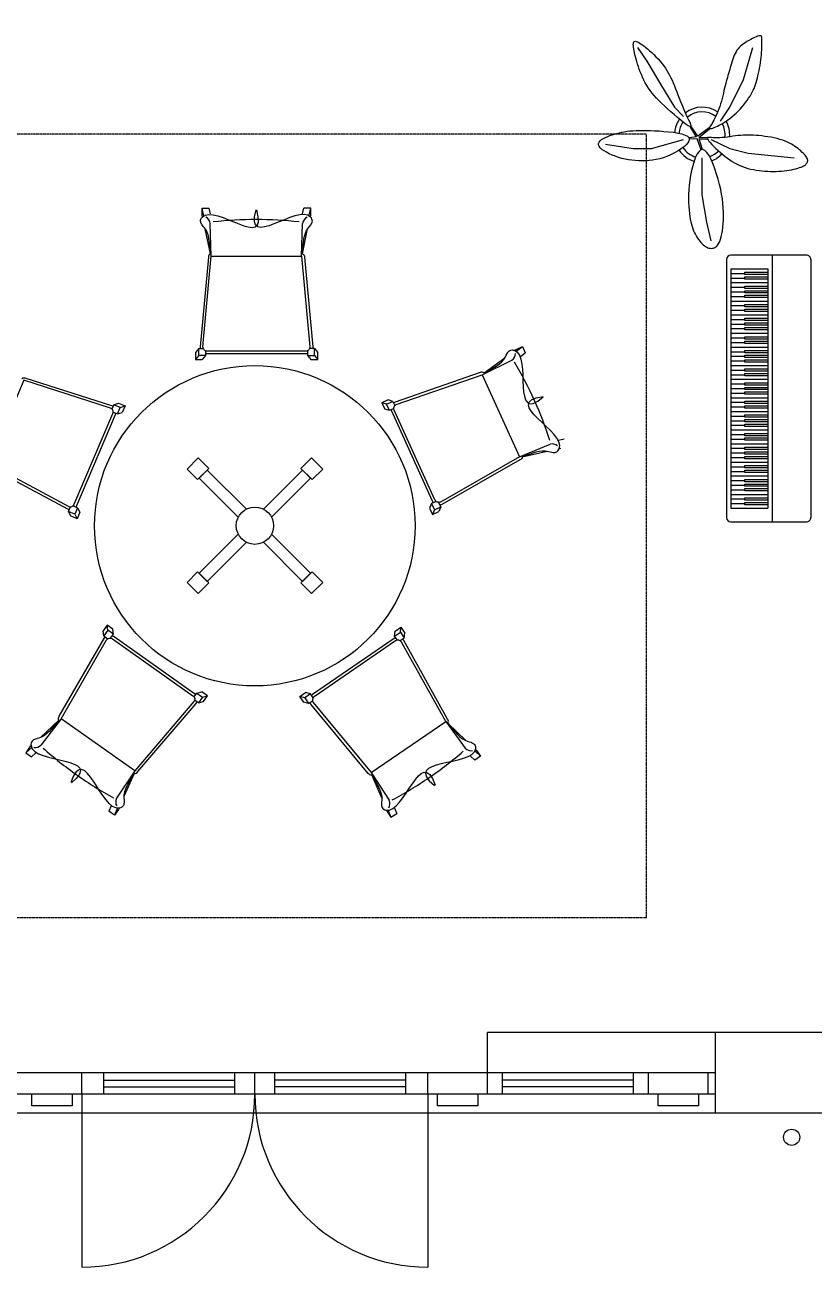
# Model space of a CAD drawing. Header units: millimetres. Extents: x -5841 to 140562, y 1006 to 102310.
# Drawn here: x 11140 to 14568, y 8360 to 13758 of the extents above; entities that cross this region are included whole.
import ezdxf

# ---------------------------------------------------------------- set-up
doc = ezdxf.new("R2010")
doc.units = ezdxf.units.MM
doc.header["$LTSCALE"] = 10
doc.linetypes.add('DASHED2', pattern=[0.375, 0.25, -0.125])
doc.layers.add('40 - Detail Outline', color=142, linetype='Continuous')
doc.layers.add('CONCEPT HOUSE', color=7, linetype='Continuous')
doc.styles.add('ATTR', font='romans.shx', dxfattribs={"width": 0.8, "height": 1.735066})

msp = doc.modelspace()

# ---------------------------------------------------------------- linework, layer by layer
at = {"layer": '40 - Detail Outline', "color": 140, "linetype": 'Continuous', "transparency": 33554585}
for p, q in [((13801, 13660.2), (13841, 13600.2)), ((14261, 13520.2), (14301, 13660.2)), ((13841, 13600.2), (13901, 13500.2)), ((13901, 13500.2), (13961, 13400.2)), ((14201, 13400.2), (14261, 13520.2)), ((13961, 13400.2), (14001, 13360.2)), ((14161, 13340.2), (14201, 13400.2)), ((14028.2, 13316.7), (14055.5, 13272)), ((14063, 13274.9), (14032, 13318.9)), ((14111.9, 13310.1), (14062.1, 13274.9)), ((14066.8, 13269), (14112.9, 13306.4)), ((13661, 13240.2), (13781, 13220.2)), ((13861, 13220.2), (14001, 13260.2)), ((14056.5, 13272), (14024.5, 13267.6)), ((14061.2, 13262.4), (14025.4, 13261.7)), ((14077.1, 13215.5), (14060.2, 13262.4)), ((14104.4, 13267.6), (14066.8, 13269)), ((14082.8, 13216.9), (14067.7, 13263.2)), ((14067.7, 13263.2), (14103.5, 13262.4)), ((14121, 13260.2), (14201, 13220.2)), ((13781, 13220.2), (13861, 13220.2)), ((14081, 13020.2), (14081, 13180.2)), ((14201, 13220.2), (14281, 13200.2)), ((14281, 13200.2), (14481, 13180.2)), ((14101, 12900.2), (14081, 13020.2)), ((14121, 12820.2), (14101, 12900.2)), ((14386.5, 12758.1), (14206.5, 12758.1)), ((14533.6, 12758.1), (14386.5, 12758.1)), ((14386.5, 11598.1), (14386.5, 12758.1)), ((14186.5, 12738.1), (14186.5, 11618.1)), ((14553.6, 12738.1), (14553.6, 11618.1)), ((14206.5, 11598.1), (14533.6, 11598.2))]:
    msp.add_line(p, q, dxfattribs=at)
at = {"layer": '40 - Detail Outline', "color": 140, "linetype": 'Continuous', "transparency": 33554483}
for p, q in [((14206.5, 12698.1), (14206.5, 12678.1)), ((14206.5, 12698.1), (14366.5, 12698.1)), ((14366.5, 12698.1), (14366.5, 11658.1)), ((14206.5, 12678.1), (14206.5, 12658.1)), ((14206.5, 12678.1), (14266.5, 12678.1)), ((14206.5, 12658.1), (14266.5, 12658.1)), ((14206.5, 12658.1), (14206.5, 12638.1)), ((14206.5, 12638.1), (14206.5, 12618.1)), ((14206.5, 12638.1), (14366.5, 12638.1)), ((14266.5, 12678.1), (14266.5, 12683.1)), ((14266.5, 12683.1), (14366.5, 12683.1)), ((14266.5, 12673.1), (14266.5, 12678.1)), ((14366.5, 12673.1), (14266.5, 12673.1)), ((14266.5, 12658.1), (14266.5, 12663.1)), ((14266.5, 12663.1), (14366.5, 12663.1)), ((14266.5, 12653.1), (14266.5, 12658.1)), ((14366.5, 12653.1), (14266.5, 12653.1)), ((14206.5, 12618.1), (14206.5, 12598.1)), ((14206.5, 12618.1), (14266.5, 12618.1)), ((14206.5, 12598.1), (14206.5, 12578.1)), ((14206.5, 12598.1), (14266.5, 12598.1)), ((14206.5, 12578.1), (14206.5, 12558.1)), ((14206.5, 12578.1), (14266.5, 12578.1)), ((14266.5, 12618.1), (14266.5, 12623.1)), ((14266.5, 12623.1), (14366.5, 12623.1)), ((14266.5, 12613.1), (14266.5, 12618.1)), ((14366.5, 12613.1), (14266.5, 12613.1)), ((14266.5, 12598.1), (14266.5, 12603.1)), ((14266.5, 12603.1), (14366.5, 12603.1)), ((14266.5, 12593.1), (14266.5, 12598.1)), ((14366.5, 12593.1), (14266.5, 12593.1)), ((14266.5, 12578.1), (14266.5, 12583.1)), ((14266.5, 12583.1), (14366.5, 12583.1)), ((14266.5, 12573.1), (14266.5, 12578.1)), ((14206.5, 12558.1), (14206.5, 12538.1)), ((14206.5, 12558.1), (14366.5, 12558.1)), ((14206.5, 12538.1), (14206.5, 12518.1)), ((14206.5, 12538.1), (14266.5, 12538.1)), ((14366.5, 12573.1), (14266.5, 12573.1)), ((14266.5, 12538.1), (14266.5, 12543.1)), ((14266.5, 12543.1), (14366.5, 12543.1)), ((14266.5, 12533.1), (14266.5, 12538.1)), ((14366.5, 12533.1), (14266.5, 12533.1)), ((14266.5, 12518.1), (14266.5, 12523.1)), ((14266.5, 12523.1), (14366.5, 12523.1)), ((14206.5, 12518.1), (14206.5, 12498.1)), ((14206.5, 12518.1), (14266.5, 12518.1)), ((14206.5, 12498.1), (14206.5, 12478.1)), ((14206.5, 12498.1), (14366.5, 12498.1)), ((14206.5, 12478.1), (14206.5, 12458.1)), ((14206.5, 12478.1), (14266.5, 12478.1)), ((14266.5, 12513.1), (14266.5, 12518.1)), ((14366.5, 12513.1), (14266.5, 12513.1)), ((14266.5, 12478.1), (14266.5, 12483.1)), ((14266.5, 12483.1), (14366.5, 12483.1)), ((14266.5, 12473.1), (14266.5, 12478.1)), ((14366.5, 12473.1), (14266.5, 12473.1)), ((14206.5, 12458.1), (14206.5, 12438.1)), ((14206.5, 12458.1), (14266.5, 12458.1)), ((14206.5, 12438.1), (14206.5, 12418.1)), ((14206.5, 12438.1), (14266.5, 12438.1)), ((14206.5, 12418.1), (14206.5, 12398.1)), ((14206.5, 12418.1), (14366.5, 12418.1)), ((14266.5, 12458.1), (14266.5, 12463.1)), ((14266.5, 12463.1), (14366.5, 12463.1)), ((14266.5, 12453.1), (14266.5, 12458.1)), ((14366.5, 12453.1), (14266.5, 12453.1)), ((14266.5, 12438.1), (14266.5, 12443.1)), ((14266.5, 12443.1), (14366.5, 12443.1)), ((14266.5, 12433.1), (14266.5, 12438.1)), ((14366.5, 12433.1), (14266.5, 12433.1)), ((14206.5, 12398.1), (14206.5, 12378.1)), ((14206.5, 12398.1), (14266.5, 12398.1)), ((14206.5, 12378.1), (14206.5, 12358.1)), ((14206.5, 12378.1), (14266.5, 12378.1)), ((14266.5, 12398.1), (14266.5, 12403.1)), ((14266.5, 12403.1), (14366.5, 12403.1)), ((14266.5, 12393.1), (14266.5, 12398.1)), ((14366.5, 12393.1), (14266.5, 12393.1)), ((14266.5, 12378.1), (14266.5, 12383.1)), ((14266.5, 12383.1), (14366.5, 12383.1)), ((14266.5, 12373.1), (14266.5, 12378.1)), ((14366.5, 12373.1), (14266.5, 12373.1)), ((14206.5, 12358.1), (14206.5, 12338.1)), ((14206.5, 12358.1), (14366.5, 12358.1)), ((14206.5, 12338.1), (14206.5, 12318.1)), ((14206.5, 12338.1), (14266.5, 12338.1)), ((14206.5, 12318.1), (14206.5, 12298.1)), ((14206.5, 12318.1), (14266.5, 12318.1)), ((14266.5, 12338.1), (14266.5, 12343.1)), ((14266.5, 12343.1), (14366.5, 12343.1)), ((14266.5, 12333.1), (14266.5, 12338.1)), ((14366.5, 12333.1), (14266.5, 12333.1)), ((14266.5, 12318.1), (14266.5, 12323.1)), ((14266.5, 12323.1), (14366.5, 12323.1)), ((14266.5, 12313.1), (14266.5, 12318.1)), ((14366.5, 12313.1), (14266.5, 12313.1)), ((14206.5, 12298.1), (14206.5, 12278.1)), ((14206.5, 12298.1), (14266.5, 12298.1)), ((14206.5, 12278.1), (14206.5, 12258.1)), ((14206.5, 12278.1), (14366.5, 12278.1)), ((14206.5, 12258.1), (14206.5, 12238.1)), ((14206.5, 12258.1), (14266.5, 12258.1)), ((14266.5, 12298.1), (14266.5, 12303.1)), ((14266.5, 12303.1), (14366.5, 12303.1)), ((14266.5, 12293.1), (14266.5, 12298.1)), ((14366.5, 12293.1), (14266.5, 12293.1)), ((14266.5, 12258.1), (14266.5, 12263.1)), ((14266.5, 12263.1), (14366.5, 12263.1)), ((14266.5, 12253.1), (14266.5, 12258.1)), ((14366.5, 12253.1), (14266.5, 12253.1)), ((14206.5, 12238.1), (14206.5, 12218.1)), ((14206.5, 12238.1), (14266.5, 12238.1)), ((14206.5, 12218.1), (14206.5, 12198.1)), ((14206.5, 12218.1), (14366.5, 12218.1)), ((14266.5, 12238.1), (14266.5, 12243.1)), ((14266.5, 12243.1), (14366.5, 12243.1)), ((14266.5, 12233.1), (14266.5, 12238.1)), ((14366.5, 12233.1), (14266.5, 12233.1)), ((14266.5, 12198.1), (14266.5, 12203.1)), ((14266.5, 12203.1), (14366.5, 12203.1)), ((14206.5, 12198.1), (14206.5, 12178.1)), ((14206.5, 12198.1), (14266.5, 12198.1)), ((14206.5, 12178.1), (14206.5, 12158.1)), ((14206.5, 12178.1), (14266.5, 12178.1)), ((14206.5, 12158.1), (14206.5, 12138.1)), ((14206.5, 12158.1), (14266.5, 12158.1)), ((14266.5, 12193.1), (14266.5, 12198.1)), ((14366.5, 12193.1), (14266.5, 12193.1)), ((14266.5, 12178.1), (14266.5, 12183.1)), ((14266.5, 12183.1), (14366.5, 12183.1)), ((14266.5, 12173.1), (14266.5, 12178.1)), ((14366.5, 12173.1), (14266.5, 12173.1)), ((14266.5, 12158.1), (14266.5, 12163.1)), ((14266.5, 12163.1), (14366.5, 12163.1)), ((14266.5, 12153.1), (14266.5, 12158.1)), ((14366.5, 12153.1), (14266.5, 12153.1)), ((14206.5, 12138.1), (14206.5, 12118.1)), ((14206.5, 12138.1), (14366.5, 12138.1)), ((14206.5, 12118.1), (14206.5, 12098.1)), ((14206.5, 12118.1), (14266.5, 12118.1)), ((14206.5, 12098.1), (14206.5, 12078.1)), ((14206.5, 12098.1), (14266.5, 12098.1)), ((14266.5, 12118.1), (14266.5, 12123.1)), ((14266.5, 12123.1), (14366.5, 12123.1)), ((14266.5, 12113.1), (14266.5, 12118.1)), ((14366.5, 12113.1), (14266.5, 12113.1)), ((14266.5, 12098.1), (14266.5, 12103.1)), ((14266.5, 12103.1), (14366.5, 12103.1)), ((14266.5, 12093.1), (14266.5, 12098.1)), ((14366.5, 12093.1), (14266.5, 12093.1)), ((14206.5, 12078.1), (14366.5, 12078.1)), ((14206.5, 12078.1), (14206.5, 12058.1)), ((14206.5, 12058.1), (14206.5, 12038.1)), ((14206.5, 12058.1), (14266.5, 12058.1)), ((14206.5, 12038.1), (14206.5, 12018.1)), ((14206.5, 12038.1), (14266.5, 12038.1)), ((14266.5, 12058.1), (14266.5, 12063.1)), ((14266.5, 12063.1), (14366.5, 12063.1)), ((14266.5, 12053.1), (14266.5, 12058.1)), ((14366.5, 12053.1), (14266.5, 12053.1)), ((14266.5, 12038.1), (14266.5, 12043.1)), ((14266.5, 12043.1), (14366.5, 12043.1)), ((14266.5, 12033.1), (14266.5, 12038.1)), ((14206.5, 12018.1), (14206.5, 11998.1)), ((14206.5, 12018.1), (14266.5, 12018.1)), ((14206.5, 11998.1), (14206.5, 11978.1)), ((14206.5, 11998.1), (14366.5, 11998.1)), ((14366.5, 12033.1), (14266.5, 12033.1)), ((14266.5, 12018.1), (14266.5, 12023.1)), ((14266.5, 12023.1), (14366.5, 12023.1)), ((14266.5, 12013.1), (14266.5, 12018.1)), ((14366.5, 12013.1), (14266.5, 12013.1)), ((14266.5, 11978.1), (14266.5, 11983.1)), ((14266.5, 11983.1), (14366.5, 11983.1)), ((14206.5, 11978.1), (14206.5, 11958.1)), ((14206.5, 11978.1), (14266.5, 11978.1)), ((14206.5, 11958.1), (14206.5, 11938.1)), ((14206.5, 11958.1), (14266.5, 11958.1)), ((14206.5, 11938.1), (14206.5, 11918.1)), ((14206.5, 11938.1), (14366.5, 11938.1)), ((14266.5, 11973.1), (14266.5, 11978.1)), ((14366.5, 11973.1), (14266.5, 11973.1)), ((14266.5, 11958.1), (14266.5, 11963.1)), ((14266.5, 11963.1), (14366.5, 11963.1)), ((14266.5, 11953.1), (14266.5, 11958.1)), ((14366.5, 11953.1), (14266.5, 11953.1)), ((14206.5, 11918.1), (14206.5, 11898.1)), ((14206.5, 11918.1), (14266.5, 11918.1)), ((14206.5, 11898.1), (14206.5, 11878.1)), ((14206.5, 11898.1), (14266.5, 11898.1)), ((14206.5, 11878.1), (14206.5, 11858.1)), ((14206.5, 11878.1), (14266.5, 11878.1)), ((14266.5, 11923.1), (14366.5, 11923.1)), ((14266.5, 11918.1), (14266.5, 11923.1)), ((14266.5, 11913.1), (14266.5, 11918.1)), ((14366.5, 11913.1), (14266.5, 11913.1)), ((14266.5, 11898.1), (14266.5, 11903.1)), ((14266.5, 11903.1), (14366.5, 11903.1)), ((14266.5, 11893.1), (14266.5, 11898.1)), ((14366.5, 11893.1), (14266.5, 11893.1)), ((14266.5, 11878.1), (14266.5, 11883.1)), ((14266.5, 11883.1), (14366.5, 11883.1)), ((14266.5, 11873.1), (14266.5, 11878.1)), ((14206.5, 11858.1), (14206.5, 11838.1)), ((14206.5, 11858.1), (14366.5, 11858.1)), ((14206.5, 11838.1), (14206.5, 11818.1)), ((14206.5, 11838.1), (14266.5, 11838.1)), ((14366.5, 11873.1), (14266.5, 11873.1)), ((14266.5, 11838.1), (14266.5, 11843.1)), ((14266.5, 11843.1), (14366.5, 11843.1)), ((14266.5, 11833.1), (14266.5, 11838.1)), ((14366.5, 11833.1), (14266.5, 11833.1)), ((14266.5, 11818.1), (14266.5, 11823.1)), ((14266.5, 11823.1), (14366.5, 11823.1)), ((14206.5, 11818.1), (14206.5, 11798.1)), ((14206.5, 11818.1), (14266.5, 11818.1)), ((14206.5, 11798.1), (14206.5, 11778.1)), ((14206.5, 11798.1), (14366.5, 11798.1)), ((14206.5, 11778.1), (14206.5, 11758.1)), ((14206.5, 11778.1), (14266.5, 11778.1)), ((14266.5, 11813.1), (14266.5, 11818.1)), ((14366.5, 11813.1), (14266.5, 11813.1)), ((14266.5, 11783.1), (14366.5, 11783.1)), ((14266.5, 11778.1), (14266.5, 11783.1)), ((14266.5, 11773.1), (14266.5, 11778.1)), ((14366.5, 11773.1), (14266.5, 11773.1)), ((14206.5, 11758.1), (14206.5, 11738.1)), ((14206.5, 11758.1), (14266.5, 11758.1)), ((14206.5, 11738.1), (14206.5, 11718.1)), ((14206.5, 11738.1), (14266.5, 11738.1)), ((14206.5, 11718.1), (14206.5, 11698.1)), ((14206.5, 11718.1), (14366.5, 11718.1)), ((14266.5, 11758.1), (14266.5, 11763.1)), ((14266.5, 11763.1), (14366.5, 11763.1)), ((14266.5, 11753.1), (14266.5, 11758.1)), ((14366.5, 11753.1), (14266.5, 11753.1)), ((14266.5, 11738.1), (14266.5, 11743.1)), ((14266.5, 11743.1), (14366.5, 11743.1)), ((14266.5, 11733.1), (14266.5, 11738.1)), ((14366.5, 11733.1), (14266.5, 11733.1)), ((14206.5, 11698.1), (14206.5, 11678.1)), ((14206.5, 11698.1), (14266.5, 11698.1)), ((14206.5, 11678.1), (14206.5, 11658.1)), ((14206.5, 11678.1), (14266.5, 11678.1)), ((14266.5, 11698.1), (14266.5, 11703.1)), ((14266.5, 11703.1), (14366.5, 11703.1)), ((14266.5, 11693.1), (14266.5, 11698.1)), ((14366.5, 11693.1), (14266.5, 11693.1)), ((14266.5, 11678.1), (14266.5, 11683.1)), ((14266.5, 11683.1), (14366.5, 11683.1)), ((14266.5, 11673.1), (14266.5, 11678.1)), ((14366.5, 11673.1), (14266.5, 11673.1)), ((14206.5, 11658.1), (14366.5, 11658.1))]:
    msp.add_line(p, q, dxfattribs=at)
at = {"layer": '40 - Detail Outline', "color": 140, "linetype": 'Continuous', "transparency": 33554585}
for points in [[(14164.4, 13326.9), (14173.3, 13332.2), (14182.4, 13338.1), (14191.7, 13344.5), (14201, 13351.5), (14210.4, 13358.9), (14219.7, 13366.7), (14228.8, 13375), (14237.7, 13383.5), (14246.3, 13392.4), (14254.5, 13401.6), (14262.4, 13410.8), (14269.8, 13420.2), (14276.7, 13429.6), (14283.2, 13438.9), (14289.1, 13448), (14294.4, 13456.9), (14299.1, 13465.5), (14303.2, 13473.9), (14306.9, 13482.2), (14310.2, 13490.6), (14313.2, 13499.2), (14315.9, 13508), (14318.5, 13517.2), (14321, 13526.9), (14323.5, 13537.2), (14326, 13548), (14328.4, 13559.2), (14330.6, 13570.6), (14332.7, 13582.2), (14334.6, 13593.9), (14336.3, 13605.5), (14337.7, 13616.9), (14338.8, 13628), (14339.6, 13638.6), (14340.2, 13648.9), (14340.6, 13658.5), (14340.9, 13667.6), (14341, 13675.9), (14341, 13683.5), (14341, 13690.2), (14341, 13696), (14340.8, 13700.8), (14340.3, 13704.7), (14339.4, 13707.7), (14337.8, 13709.7), (14335.4, 13710.8), (14332.1, 13711), (14327.7, 13710.2), (14322.1, 13708.5), (14315.5, 13706), (14308.1, 13702.8), (14300.2, 13699), (14292, 13694.7), (14283.6, 13690.1), (14275.5, 13685.2), (14267.7, 13680.2), (14260.5, 13675.2), (14253.9, 13670.1), (14247.8, 13664.9), (14242.3, 13659.4), (14237.2, 13653.6), (14232.5, 13647.4), (14228.3, 13640.7), (14224.4, 13633.5), (14220.8, 13625.7), (14217.4, 13617.4), (14214.3, 13608.8), (14211.5, 13599.8), (14208.7, 13590.7), (14206.1, 13581.5), (14203.5, 13572.4), (14201, 13563.5), (14198.5, 13554.9), (14196, 13546.5), (14193.5, 13538.2), (14191, 13529.8), (14188.5, 13521.3), (14186, 13512.4), (14183.5, 13503.2), (14181, 13493.5), (14178.5, 13483.2), (14176, 13472.4), (14173.4, 13461.3), (14170.6, 13449.8), (14167.7, 13438.2), (14164.6, 13426.5), (14161.3, 13414.9), (14157.7, 13403.5), (14153.8, 13392.5), (14149.7, 13381.8), (14145.4, 13371.5), (14141, 13361.9), (14136.7, 13352.8), (14132.4, 13344.5), (14128.3, 13336.9), (14124.4, 13330.2), (14120.8, 13324.4), (14117.7, 13319.5), (14115.1, 13315.5), (14113.1, 13312.3), (14112, 13309.9), (14111.7, 13308.2), (14112.5, 13307.2), (14114.4, 13306.9), (14117.5, 13307.2), (14121.7, 13308.1), (14127, 13309.7), (14133.1, 13311.9), (14140.1, 13314.7), (14147.7, 13318.1), (14155.8, 13322.2)], [(13931, 13393.5), (13917.7, 13405.7), (13905.4, 13417.4), (13893.8, 13428.8), (13883.1, 13439.8), (13873.2, 13450.7), (13864, 13461.5), (13855.5, 13472.4), (13847.7, 13483.5), (13840.5, 13494.9), (13833.9, 13506.6), (13827.8, 13518.3), (13822.3, 13530.2), (13817.2, 13542.1), (13812.5, 13553.9), (13808.3, 13565.5), (13804.4, 13576.9), (13800.8, 13588), (13797.5, 13598.7), (13794.5, 13609), (13791.9, 13619), (13789.5, 13628.4), (13787.5, 13637.3), (13785.8, 13645.7), (13784.4, 13653.5), (13783.3, 13660.7), (13782.6, 13667.2), (13782.4, 13672.9), (13782.7, 13677.7), (13783.7, 13681.6), (13785.3, 13684.5), (13787.7, 13686.3), (13791, 13686.9), (13795.2, 13686.3), (13800.3, 13684.5), (13806.2, 13681.6), (13812.7, 13677.7), (13819.9, 13672.9), (13827.6, 13667.2), (13835.8, 13660.7), (13844.4, 13653.5), (13853.3, 13645.7), (13862.3, 13637.4), (13871.5, 13628.6), (13880.6, 13619.4), (13889.6, 13609.9), (13898.3, 13600.1), (13906.6, 13590.2), (13914.4, 13580.2), (13921.6, 13570.2), (13928.2, 13560.1), (13934.4, 13549.9), (13940.2, 13539.4), (13945.7, 13528.6), (13950.9, 13517.4), (13956, 13505.7), (13961, 13493.5), (13966, 13480.7), (13971.1, 13467.4), (13976.2, 13453.8), (13981.5, 13439.8), (13986.8, 13425.7), (13992.4, 13411.5), (13998.3, 13397.4), (14004.4, 13383.5), (14010.7, 13370), (14016.9, 13357.2), (14022.6, 13345.5), (14027.3, 13335.2), (14030.6, 13326.8), (14032, 13320.7), (14031.2, 13317.3), (14027.7, 13316.9), (14021.2, 13319.8), (14012.1, 13325.6), (14000.9, 13333.8), (13988.1, 13344), (13974.2, 13355.5), (13959.7, 13368), (13945.2, 13380.8)], [(13944.4, 13193.5), (13928.3, 13186.7), (13912.4, 13180.9), (13896.8, 13176.3), (13881.5, 13172.7), (13866.2, 13170), (13851.1, 13168.2), (13836, 13167.2), (13821, 13166.9), (13806, 13167.2), (13791.1, 13168.1), (13776.2, 13169.7), (13761.5, 13171.9), (13746.8, 13174.7), (13732.4, 13178.1), (13718.3, 13182.2), (13704.4, 13186.9), (13690.8, 13192.2), (13677.9, 13198), (13665.9, 13204.2), (13655.2, 13210.6), (13646, 13217.2), (13638.7, 13223.9), (13633.6, 13230.5), (13631, 13236.9), (13631.1, 13243), (13633.7, 13248.7), (13638.4, 13254.2), (13644.8, 13259.4), (13652.6, 13264.2), (13661.5, 13268.7), (13671.1, 13273), (13681, 13276.9), (13691, 13280.5), (13701.1, 13283.7), (13711.4, 13286.7), (13721.9, 13289.4), (13732.7, 13291.7), (13743.8, 13293.7), (13755.5, 13295.5), (13767.7, 13296.9), (13780.5, 13298), (13794.1, 13298.7), (13808.4, 13299.2), (13823.5, 13299.4), (13839.6, 13299.2), (13856.8, 13298.7), (13875, 13298), (13894.4, 13296.9), (13914.9, 13295.4), (13935.8, 13293.6), (13956.3, 13291.2), (13975.6, 13288.1), (13992.9, 13284.3), (14007.3, 13279.5), (14018.1, 13273.8), (14024.4, 13266.9), (14025.6, 13258.8), (14022.2, 13249.8), (14014.9, 13240.2), (14004.4, 13230.2), (13991.4, 13220.3), (13976.6, 13210.6), (13960.7, 13201.6)], [(14161, 13203.5), (14171, 13195), (14181.1, 13186.7), (14191.2, 13178.9), (14201.5, 13171.5), (14211.8, 13164.5), (14222.4, 13158.1), (14233.3, 13152.2), (14244.4, 13146.9), (14255.8, 13142.2), (14267.4, 13138.1), (14279.3, 13134.5), (14291.5, 13131.5), (14303.7, 13128.9), (14316.1, 13126.7), (14328.5, 13125), (14341, 13123.5), (14353.5, 13122.4), (14366, 13121.7), (14378.4, 13121.2), (14390.6, 13121), (14402.7, 13121.2), (14414.6, 13121.7), (14426.3, 13122.4), (14437.7, 13123.5), (14448.8, 13124.9), (14459.5, 13126.6), (14469.7, 13128.5), (14479.4, 13130.6), (14488.4, 13132.9), (14496.8, 13135.3), (14504.3, 13137.7), (14511, 13140.2), (14516.8, 13142.7), (14521.8, 13145.2), (14525.9, 13147.7), (14529.4, 13150.2), (14532.2, 13152.7), (14534.5, 13155.2), (14536.3, 13157.7), (14537.7, 13160.2), (14538.8, 13162.7), (14539.5, 13165.3), (14539.9, 13167.9), (14539.8, 13170.6), (14539.2, 13173.5), (14538.2, 13176.6), (14536.6, 13179.9), (14534.4, 13183.5), (14531.6, 13187.4), (14528.2, 13191.6), (14524.2, 13196), (14519.8, 13200.6), (14514.9, 13205.4), (14509.5, 13210.3), (14503.8, 13215.2), (14497.7, 13220.2), (14491.3, 13225.2), (14484.5, 13230.2), (14477.2, 13235), (14469.4, 13239.8), (14460.9, 13244.4), (14451.8, 13248.8), (14441.8, 13253), (14431, 13256.9), (14419.3, 13260.5), (14406.9, 13263.7), (14393.9, 13266.7), (14380.6, 13269.4), (14367.1, 13271.7), (14353.7, 13273.7), (14340.5, 13275.5), (14327.7, 13276.9), (14315.5, 13278), (14303.8, 13278.7), (14292.5, 13279.2), (14281.5, 13279.4), (14270.6, 13279.2), (14259.7, 13278.7), (14248.8, 13278), (14237.7, 13276.9), (14226.3, 13275.5), (14214.7, 13273.9), (14203.1, 13272.2), (14191.5, 13270.6), (14180, 13269.2), (14168.8, 13268), (14158, 13267.2), (14147.7, 13266.9), (14138, 13267.1), (14129.2, 13267.8), (14121.4, 13268.5), (14114.8, 13269), (14109.6, 13269), (14106, 13268.3), (14104.2, 13266.6), (14104.4, 13263.5), (14106.7, 13259), (14110.9, 13253.2), (14116.7, 13246.3), (14124, 13238.5), (14132.3, 13230.1), (14141.4, 13221.4), (14151.1, 13212.4)], [(14031, 13103.5), (14027.7, 13082.5), (14025.3, 13061.8), (14023.7, 13041.7), (14022.7, 13022.3), (14022.4, 13003.6), (14022.6, 12985.9), (14023.3, 12969.1), (14024.4, 12953.5), (14025.8, 12939.1), (14027.5, 12925.9), (14029.5, 12913.6), (14031.9, 12902.3), (14034.5, 12891.7), (14037.5, 12881.8), (14040.8, 12872.5), (14044.4, 12863.5), (14048.3, 12855), (14052.4, 12846.7), (14056.8, 12838.9), (14061.5, 12831.5), (14066.2, 12824.5), (14071.1, 12818.1), (14076, 12812.2), (14081, 12806.9), (14086, 12802.2), (14091, 12798.1), (14096, 12794.7), (14101, 12791.9), (14106, 12789.7), (14111, 12788.1), (14116, 12787.2), (14121, 12786.9), (14126, 12787.2), (14131, 12788.3), (14135.9, 12790.2), (14140.6, 12793.1), (14145.2, 12797.1), (14149.6, 12802.3), (14153.8, 12808.9), (14157.7, 12816.9), (14161.3, 12826.4), (14164.5, 12837.3), (14167.4, 12849.6), (14169.8, 12863.1), (14171.7, 12877.7), (14173.2, 12893.3), (14174.1, 12909.7), (14174.4, 12926.9), (14174.1, 12944.7), (14173.1, 12963.1), (14171.4, 12982.2), (14169, 13001.9), (14165.7, 13022.2), (14161.7, 13043.1), (14156.8, 13064.7), (14151, 13086.9), (14144.3, 13109.6), (14136.9, 13132), (14128.8, 13153.5), (14120.2, 13173.1), (14111.3, 13190.1), (14102.3, 13203.6), (14093.2, 13212.8), (14084.4, 13216.9), (14075.8, 13215.3), (14067.6, 13208.5), (14059.9, 13197.4), (14052.7, 13182.7), (14046.2, 13165.2), (14040.3, 13145.6), (14035.2, 13124.8)]]:
    msp.add_lwpolyline(points, close=True, dxfattribs=at)
for centre, radius, start, end in [((14081, 13280.2), 120, 55.816, 127.097), ((14081, 13280.2), 120, 145.4621, 175.1348), ((14081, 13280.2), 100, 146.1561, 175.8565), ((14081, 13280.2), 100, 53.0276, 129.4037), ((14081, 13280.2), 120, 356.0481, 29.6067), ((14081, 13280.2), 100, 353.9554, 29.0217), ((14081, 13280.2), 100, 213.3061, 254.633), ((14081, 13280.2), 120, 213.8022, 253.3846), ((14081, 13280.2), 100, 289.7262, 316.28), ((14081, 13280.2), 120, 290.5744, 316.3792), ((14206.5, 12738.1), 20, 90, 180), ((14533.6, 12738.1), 20, 359.9441, 89.9958), ((14206.5, 11618.1), 20, 180, 270), ((14533.6, 11618.2), 20, 270.0042, 0.0559)]:
    msp.add_arc(centre, radius, start, end, dxfattribs=at)
at = {"layer": 'CONCEPT HOUSE', "color": 140, "ltscale": 10, "transparency": 33554585}
for p, q in [((11917.7, 12927.5), (11910.3, 12961.2)), ((11945.9, 12936.5), (11940.5, 12961.2)), ((12345.5, 12936.5), (12350.9, 12961.2)), ((12373.8, 12927.5), (12381.2, 12961.2)), ((11911.9, 12923.7), (11910.3, 12930.9)), ((12379.6, 12923.7), (12381.2, 12930.9)), ((11945.9, 12763.2), (11923.5, 12871.3)), ((11949.7, 12752.5), (11945.2, 12895.5)), ((12341.8, 12752.5), (12346.3, 12895.5)), ((12345.5, 12763.2), (12367.9, 12871.3)), ((11894.8, 12351.2), (11880.3, 12334.8)), ((11894.8, 12321), (11880.3, 12304.5)), ((11925, 12321), (11910.6, 12304.5)), ((12368, 12321), (12382.5, 12304.5)), ((12398.3, 12351.2), (12412.7, 12334.8)), ((12398.3, 12321), (12412.7, 12304.5)), ((13134.9, 12245.7), (13224, 12310.7)), ((13266.9, 12343), (13272.9, 12347.5)), ((13272.8, 12339.3), (13300.4, 12360)), ((13292.7, 12317.3), (13312.9, 12332.4)), ((13126.6, 12237.8), (13255, 12301)), ((11526.1, 12107.3), (11546.9, 12114.2)), ((11554, 12095.5), (11574.8, 12102.3)), ((12711, 12109.5), (12690, 12115.9)), ((12738.6, 12122), (12717.6, 12128.4)), ((11542.1, 12067.6), (11562.9, 12074.5)), ((12723.5, 12082), (12702.5, 12088.3)), ((13288.7, 11880.8), (13420.8, 11935.7)), ((13457.8, 11953.4), (13482.5, 11958.7)), ((13300, 11881.8), (13407.7, 11906.1)), ((13460.2, 11917.1), (13467.5, 11918.6)), ((11368.9, 11659.9), (11378.4, 11640.2)), ((12906.6, 11678.5), (12897.6, 11658.6)), ((12946.6, 11663.5), (12937.6, 11643.5)), ((11329.2, 11643.9), (11338.7, 11624.2)), ((11357, 11632.1), (11366.6, 11612.3)), ((12919.1, 11651), (12910.1, 11631)), ((11482.7, 11103.5), (11480.4, 11125.3)), ((11500.1, 11128.2), (11497.9, 11150)), ((11524.8, 11110.7), (11522.6, 11132.5)), ((12745.6, 11101.7), (12748.3, 11123.4)), ((12770.6, 11118.7), (12773.2, 11140.5)), ((12787.7, 11093.8), (12790.3, 11115.5)), ((11886.5, 10855), (11907.8, 10860.1)), ((12380.2, 10851.3), (12359, 10856.7)), ((11893.8, 10812.8), (11915.1, 10817.9)), ((11911.2, 10837.5), (11932.5, 10842.6)), ((12355.2, 10834.2), (12334, 10839.6)), ((12372.3, 10809.2), (12351.1, 10814.6)), ((11297.1, 10743.3), (11210.8, 10629.2)), ((11287.8, 10736.7), (11207.2, 10661.4)), ((12967.9, 10730.8), (13052.4, 10615.4)), ((12977, 10724.1), (13056.6, 10647.6)), ((11169.9, 10618.9), (11144.4, 10595.7)), ((11167.4, 10625.3), (11161.9, 10620.4)), ((11187.8, 10595.2), (11169.1, 10578.2)), ((13075, 10581.1), (13093.4, 10563.9)), ((13093.2, 10604.6), (13118.3, 10580.9)), ((13095.8, 10611), (13101.2, 10605.9)), ((11617.2, 10516.9), (11538.4, 10397.5)), ((11614.1, 10505.9), (11570, 10404.8)), ((12644.4, 10509.2), (12721.5, 10388.7)), ((12647.4, 10498.2), (12690, 10396.4)), ((11514, 10364.4), (11504.2, 10341.2)), ((11542.3, 10355.5), (11528.9, 10323.7)), ((11549.3, 10355.3), (11546.4, 10348.4)), ((12710, 10346.6), (12712.8, 10339.7)), ((12716.9, 10346.8), (12729.9, 10314.8)), ((12745.4, 10355.3), (12754.8, 10331.9))]:
    msp.add_line(p, q, dxfattribs=at)
at = {"layer": 'CONCEPT HOUSE', "color": 140, "ltscale": 10}
for p, q in [((15163.8, 9379.3), (13148.8, 9379.3)), ((13148.8, 9111.3), (13148.8, 9379.3)), ((14138.8, 9029.3), (14138.8, 9379.3)), ((11387.8, 9111.3), (11387.8, 9205.3)), ((11482.8, 9111.3), (11482.8, 9205.3)), ((12051.8, 9111.3), (12051.8, 9205.3)), ((12138.8, 9111.3), (12138.8, 9205.3)), ((12225.8, 9111.3), (12225.8, 9205.3)), ((12794.8, 9111.3), (12794.8, 9205.3)), ((12889.8, 9111.3), (12889.8, 9205.3)), ((13213.8, 9111.3), (13213.8, 9205.3)), ((13782.8, 9111.3), (13782.8, 9205.3)), ((13847.8, 9111.3), (13847.8, 9205.3)), ((14106.8, 9111.3), (14106.8, 9205.3)), ((11482.8, 9173.3), (12051.8, 9173.3)), ((11482.8, 9143.3), (12051.8, 9143.3)), ((12794.8, 9173.3), (12225.8, 9173.3)), ((12794.8, 9143.3), (12225.8, 9143.3)), ((13782.8, 9173.3), (13213.8, 9173.3)), ((13782.8, 9143.3), (13213.8, 9143.3)), ((11387.8, 9111.3), (11387.8, 8360.3)), ((12889.8, 9111.3), (12889.8, 8360.3))]:
    msp.add_line(p, q, dxfattribs=at)
for points in [[(14813.8, 9029.3), (9463.8, 9029.3), (9463.8, 14134.3), (14813.8, 14134.3)], [(14138.8, 9205.3), (10138.8, 9205.3)], [(14138.8, 9111.3), (10138.8, 9111.3)], [(11345.8, 9111.3), (11345.8, 9061.3), (11170.8, 9061.3), (11170.8, 9111.3)], [(13106.8, 9111.3), (13106.8, 9061.3), (12931.8, 9061.3), (12931.8, 9111.3)], [(14064.8, 9111.3), (14064.8, 9061.3), (13889.8, 9061.3), (13889.8, 9111.3)]]:
    msp.add_lwpolyline(points, dxfattribs=at)
at = {"layer": 'CONCEPT HOUSE', "color": 140, "linetype": 'DASHED2', "ltscale": 0.5}
msp.add_lwpolyline([(10437.3, 9880.3), (13840.3, 9880.3), (13840.3, 13283.3), (10437.3, 13283.3)], close=True, dxfattribs=at)
at = {"layer": 'CONCEPT HOUSE', "color": 140, "ltscale": 10, "transparency": 33554585}
for points in [[(11910.3, 12930.9), (11910.3, 12961.2), (11940.5, 12961.2)], [(12381.2, 12930.9), (12381.2, 12961.2), (12350.9, 12961.2)], [(11880.3, 12334.8), (11880.3, 12304.5), (11910.6, 12304.5)], [(11925, 12341.6), (11925, 12321), (11894.8, 12321), (11894.8, 12351.2), (11914.9, 12351.2)], [(12368, 12342.3), (12368, 12321), (12398.3, 12321), (12398.3, 12351.2), (12376.5, 12351.2)], [(12382.5, 12304.5), (12412.7, 12304.5), (12412.7, 12334.8)], [(13272.9, 12347.5), (13300.4, 12360), (13312.9, 12332.4)], [(11523.2, 12075.7), (11542.1, 12067.6), (11554, 12095.5), (11526.1, 12107.3), (11518.2, 12088.8)], [(11546.9, 12114.2), (11574.8, 12102.3), (11562.9, 12074.5)], [(12717.6, 12128.4), (12690, 12115.9), (12702.5, 12088.3)], [(12742.3, 12090.5), (12723.5, 12082), (12711, 12109.5), (12738.6, 12122), (12746.9, 12103.6)], [(12066.7, 11618.8), (11896.9, 11788.6), (11932, 11823.8), (12101.8, 11654)], [(12175.8, 11654), (12345.6, 11823.8), (12380.7, 11788.6), (12210.9, 11618.8)], [(11349.3, 11668.3), (11368.9, 11659.9), (11357, 11632.1), (11329.2, 11643.9), (11337.7, 11663.9)], [(12926, 11687.4), (12906.6, 11678.5), (12919.1, 11651), (12946.6, 11663.5), (12937.6, 11683.3)], [(11378.4, 11640.2), (11366.6, 11612.3), (11338.7, 11624.2)], [(12897.6, 11658.6), (12910.1, 11631), (12937.6, 11643.5)], [(12101.8, 11509.7), (11932, 11339.9), (11896.9, 11375.1), (12066.7, 11544.9)], [(12210.9, 11544.9), (12380.7, 11375.1), (12345.6, 11339.9), (12175.8, 11509.7)], [(11522.6, 11132.5), (11497.9, 11150), (11480.4, 11125.3)], [(11512.5, 11093.4), (11524.8, 11110.7), (11500.1, 11128.2), (11482.7, 11103.5), (11500.4, 11091)], [(12748.3, 11123.4), (12773.2, 11140.5), (12790.3, 11115.5)], [(12757.7, 11084.1), (12745.6, 11101.7), (12770.6, 11118.7), (12787.7, 11093.8), (12769.8, 11081.5)], [(11874.6, 10838.1), (11886.5, 10855), (11911.2, 10837.5), (11893.8, 10812.8), (11877.3, 10824.4)], [(11915.1, 10817.9), (11932.5, 10842.6), (11907.8, 10860.1)], [(12351.1, 10814.6), (12334, 10839.6), (12359, 10856.7)], [(12391.8, 10834.3), (12380.2, 10851.3), (12355.2, 10834.2), (12372.3, 10809.2), (12389, 10820.6)], [(11161.9, 10620.4), (11144.4, 10595.7), (11169.1, 10578.2)], [(13101.2, 10605.9), (13118.3, 10580.9), (13093.4, 10563.9)], [(11546.4, 10348.4), (11528.9, 10323.7), (11504.2, 10341.2)], [(12712.8, 10339.7), (12729.9, 10314.8), (12754.8, 10331.9)]]:
    msp.add_lwpolyline(points, dxfattribs=at)
for points in [[(11945.9, 12763.2, 0.303431), (11937.2, 12748), (11901.3, 12359.1, 0.065873), (11902.2, 12351.2)], [(12345.5, 12763.2, -0.303431), (12354.3, 12748), (12390.2, 12359.1, -0.065873), (12389.3, 12351.2)], [(12368, 12329.4, -0.06791), (12359.9, 12328.3), (11931.5, 12328.3, -0.054381), (11925, 12329, -0.054381)], [(11126.9, 12221.3, -0.303431), (11144.4, 12223.5), (11516.3, 12104.4, -0.065873), (11523.2, 12100.5)], [(13134.9, 12245.7, 0.303431), (13117.4, 12247.4), (12748.4, 12119.3, 0.065873), (12741.6, 12115.2)], [(11361.1, 11663.2, 0.06791), (11365.3, 11670.2), (11532.9, 12064.5, 0.054381), (11534.8, 12070.8, 0.054381)], [(12914.2, 11682, -0.06791), (12909.9, 11688.9), (12732.9, 12079, -0.054381), (12730.8, 12085.3, -0.054381)], [(13300, 11881.8, -0.303431), (13289.8, 11867.5), (12950.5, 11674.1, -0.065873), (12942.9, 11671.7)], [(10970.6, 11853.6, 0.303431), (10981.2, 11839.5), (11325.1, 11654.5, 0.065873), (11332.7, 11652.2)], [(11287.8, 10736.7, -0.303431), (11289.5, 10754.2), (11484.7, 11092.4, -0.065873), (11490, 11098.3)], [(11520, 11103.9, -0.06791), (11527.2, 11100.1), (11877, 10852.8, -0.054381), (11881.9, 10848.4, -0.054381)], [(12750.4, 11094.7, 0.06791), (12743.1, 11091.1), (12389.7, 10848.9, 0.054381), (12384.7, 10844.7, 0.054381)], [(12977, 10724.1, 0.303431), (12975.7, 10741.6), (12785.5, 11082.7, 0.065873), (12780.3, 11088.7)], [(11614.1, 10505.9, 0.303431), (11630.1, 10513.3), (11883.9, 10810.1, 0.065873), (11887.7, 10817.1)], [(12647.4, 10498.2, -0.303431), (12631.5, 10505.9), (12382.2, 10806.4, -0.065873), (12378.4, 10813.4)]]:
    msp.add_lwpolyline(points, format="xyb", dxfattribs=at)
for points in [[(12359.9, 12340.4), (11931.5, 12340.4, -0.414214), (11913.4, 12358.5), (11949.7, 12752.5), (12341.8, 12752.5), (12378.1, 12358.5, -0.414214)], [(11354.2, 11675), (11521.7, 12069.2, 0.414214), (11512.1, 12093), (11135.3, 12213.7), (10982, 11852.8), (11330.4, 11665.4, 0.414214)], [(12920.9, 11693.9), (12743.9, 12084, -0.414214), (12752.9, 12108.1), (13126.6, 12237.8), (13288.7, 11880.8), (12944.9, 11684.9, -0.414214)], [(11520.3, 11090.2), (11870, 10842.9, -0.414214), (11874.3, 10817.6), (11617.2, 10516.9), (11297.1, 10743.3), (11495, 11085.9, -0.414214)], [(12749.9, 11081.1), (12396.5, 10839, 0.414214), (12391.8, 10813.7), (12644.4, 10509.2), (12967.9, 10730.8), (12775.2, 11076.4, 0.414214)]]:
    msp.add_lwpolyline(points, format="xyb", close=True, dxfattribs=at)
for points in [[(11890.3, 11782), (11938.6, 11830.4), (11892.5, 11876.5), (11844.2, 11828.1)], [(12339, 11830.4), (12387.3, 11782), (12433.4, 11828.1), (12385.1, 11876.5)], [(11938.6, 11333.3), (11890.3, 11381.7), (11844.2, 11335.6), (11892.5, 11287.2)], [(12387.3, 11381.7), (12339, 11333.3), (12385.1, 11287.2), (12433.4, 11335.6)]]:
    msp.add_lwpolyline(points, close=True, dxfattribs=at)
for radius in [696, 81]:
    msp.add_circle((12138.8, 11581.8), radius, dxfattribs=at)
at = {"layer": 'CONCEPT HOUSE', "color": 140, "ltscale": 10}
msp.add_circle((14470.1, 8924.6), 35, dxfattribs=at)
at = {"layer": 'CONCEPT HOUSE', "color": 140, "ltscale": 10, "transparency": 33554585}
for centre, radius, start, end in [((11910.5, 12890.5), 35, 8.1302, 64.5332), ((12143.6, 11218.2), 1694, 89.9763, 96.3227), ((12145, 11218.2), 1694, 83.6773, 90.0237), ((12381, 12890.5), 35, 115.4668, 171.8698), ((13236.1, 12330.6), 35, 302.5396, 358.9426), ((11809.6, 11427.2), 1694, 24.3857, 30.7321), ((11810.2, 11425.9), 1694, 18.0866, 24.4331), ((13430.6, 11902.1), 35, 49.8761, 106.2792), ((11185.4, 10653.2), 35, 260.1976, 316.6006), ((12343.7, 11882.3), 1694, 228.4081, 234.7545), ((11938.4, 11885.4), 1694, 304.3917, 310.7381), ((13078.2, 10639.1), 35, 222.5456, 278.9486), ((12344.8, 11881.5), 1694, 234.7071, 241.0536), ((11937.2, 11884.6), 1694, 298.0926, 304.4391), ((11569.5, 10381.6), 35, 152.861, 209.2641), ((12690.1, 10373.2), 35, 329.8821, 26.2852)]:
    msp.add_arc(centre, radius, start, end, dxfattribs=at)
at = {"layer": 'CONCEPT HOUSE', "color": 140, "ltscale": 10}
for centre, start, end in [((11387.8, 9111.3), 270, 0), ((12889.8, 9111.3), 180, 270)]:
    msp.add_arc(centre, 751, start, end, dxfattribs=at)
at = {"layer": 'CONCEPT HOUSE', "color": 140, "ltscale": 10, "transparency": 33554585}
for points in [[(11945.9, 12763.2), (11941, 12791.9), (11945.2, 12849), (11912.8, 12884.1), (11899.5, 12905), (11947, 13001.7), (12199.8, 12771.8), (12147.1, 12953.7)], [(12345.5, 12763.2), (12350.5, 12791.9), (12346.2, 12849), (12378.7, 12884.1), (12392, 12905), (12344.4, 13001.7), (12091.6, 12771.8), (12144.3, 12953.7)], [(13134.9, 12245.7), (13158.9, 12262), (13212.7, 12281.7), (13231.3, 12325.8), (13244.8, 12346.6), (13352.5, 12343.2), (13247.6, 12018), (13391.5, 12141.2)], [(13300, 11881.8), (13328.1, 11889.1), (13378.4, 11916.6), (13423.8, 11901.6), (13448.3, 11898.1), (13516.7, 11981.4), (13202.9, 12116.6), (13390.3, 12143.8)], [(11287.8, 10736.7), (11267.2, 10716.2), (11237.8, 10667), (11191, 10657.1), (11168.1, 10647.7), (11151, 10541.3), (11490.2, 10583.1), (11342.1, 10465)], [(12977, 10724.1), (12997.3, 10703.3), (13026.1, 10653.7), (13072.7, 10643.1), (13095.5, 10633.4), (13110.9, 10526.7), (12772.4, 10573.5), (12918.7, 10453.2)], [(11614.1, 10505.9), (11601.6, 10479.7), (11565.1, 10435.5), (11571.3, 10388.1), (11570.1, 10363.4), (11475.5, 10311.9), (11401.8, 10645.5), (11339.8, 10466.6)], [(12647.4, 10498.2), (12659.5, 10471.8), (12695.3, 10427.1), (12688.4, 10379.8), (12689.2, 10355), (12783.1, 10302.1), (12861.7, 10634.7), (12921.1, 10454.8)]]:
    msp.add_open_spline(points, degree=3, knots=[0, 0, 0, 0, 0.24921, 0.325426, 0.367294, 0.416178, 1, 1, 1, 1], dxfattribs=at)

# ---------------------------------------------------------------- texts
at = {"layer": '40 - Detail Outline', "color": 140, "transparency": 33554585, "style": 'ATTR', "width": 0.8, "flags": 9}
msp.add_attdef('ESTCODE', (14081, 13280.2), '', height=0.185, rotation=90, dxfattribs=at)

doc.saveas('drawing.dxf')
